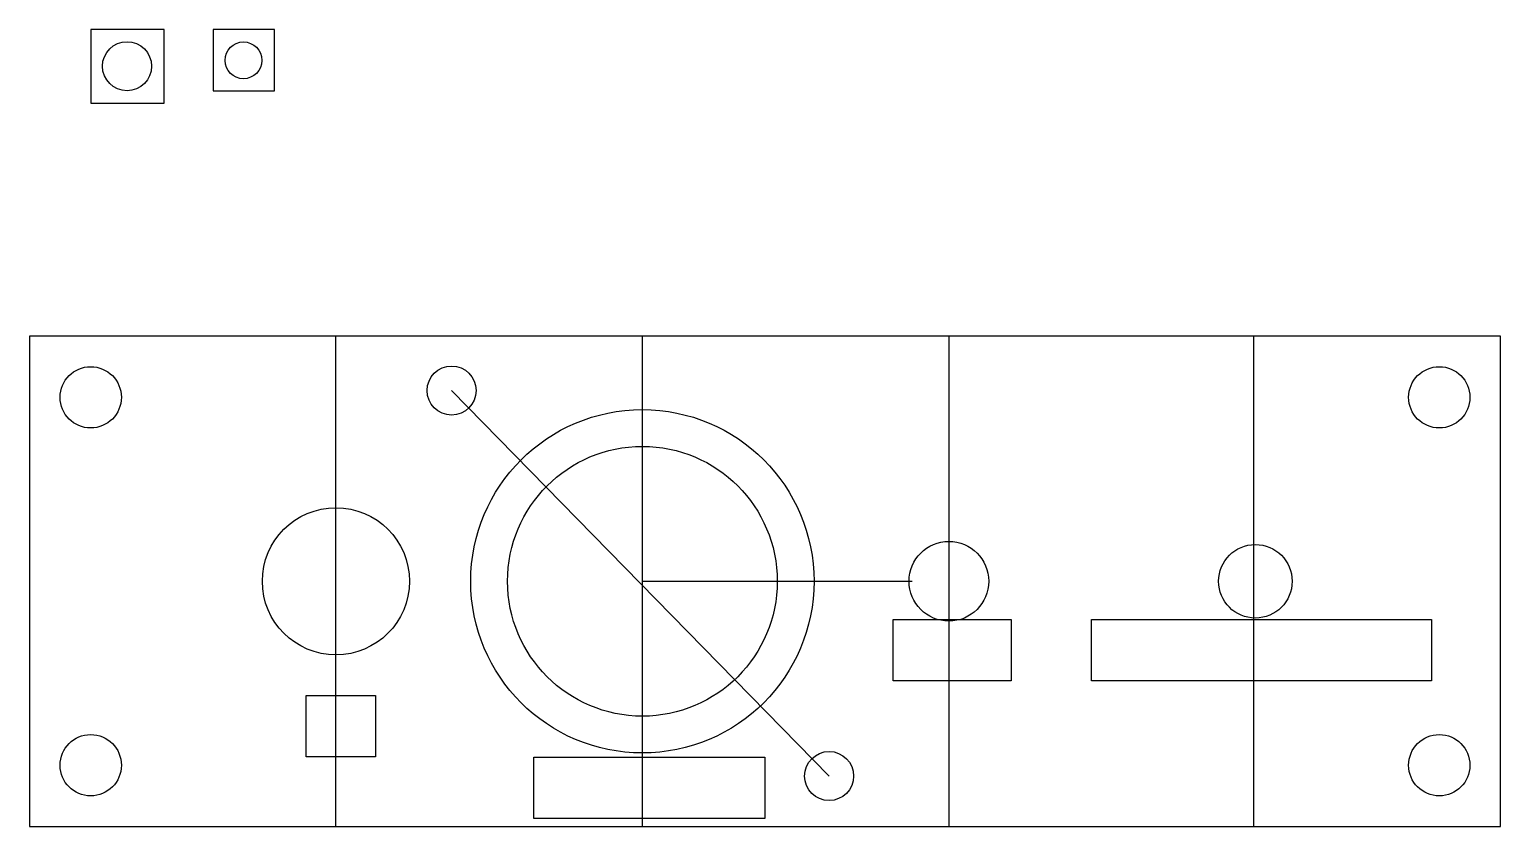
# Model space of a CAD drawing. Header units: millimetres. Extents: x -100 to 20, y -20 to 45.
import ezdxf

# ---------------------------------------------------------------- set-up
doc = ezdxf.new("R2010")
doc.units = ezdxf.units.MM
doc.layers.get('0').update_dxf_attribs({"linetype": 'CONTINUOUS'})

msp = doc.modelspace()

# ---------------------------------------------------------------- linework, layer by layer
for p, q in [((-75, -20), (-75, 20)), ((-50, 14), (-50, 20)), ((-50, -20), (-50, 20)), ((-25, 20), (-25, -20)), ((-0.16, 20), (-0.16, -20)), ((-65.56, 15.55), (-34.77, -15.88)), ((-50, 0), (-28, 0))]:
    msp.add_line(p, q)
for points in [[(-89, 45), (-95, 45), (-95, 39), (-89, 39)], [(-80, 45), (-85, 45), (-85, 40), (-80, 40)], [(20, 20), (-100, 20), (-100, -20), (20, -20)], [(-19.93, -8.12), (-29.55, -8.12), (-29.55, -3.12), (-19.93, -3.12)], [(14.37, -8.12), (-13.37, -8.12), (-13.37, -3.12), (14.37, -3.12)], [(-71.77, -14.31), (-77.43, -14.31), (-77.43, -9.31), (-71.77, -9.31)], [(-40.02, -19.34), (-58.85, -19.34), (-58.85, -14.34), (-40.02, -14.34)]]:
    msp.add_lwpolyline(points, close=True)
for centre, radius in [((-92.04, 42), 2), ((-82.54, 42.48), 1.5), ((-95, 15), 2.5), ((-65.56, 15.55), 2), ((15, 15), 2.5), ((-50, 0), 14), ((-50, 0), 11), ((-75, 0), 6), ((-25, 0), 3.25), ((0, 0), 3), ((-95, -15), 2.5), ((15, -15), 2.5), ((-34.77, -15.88), 2)]:
    msp.add_circle(centre, radius)

doc.saveas('drawing.dxf')
